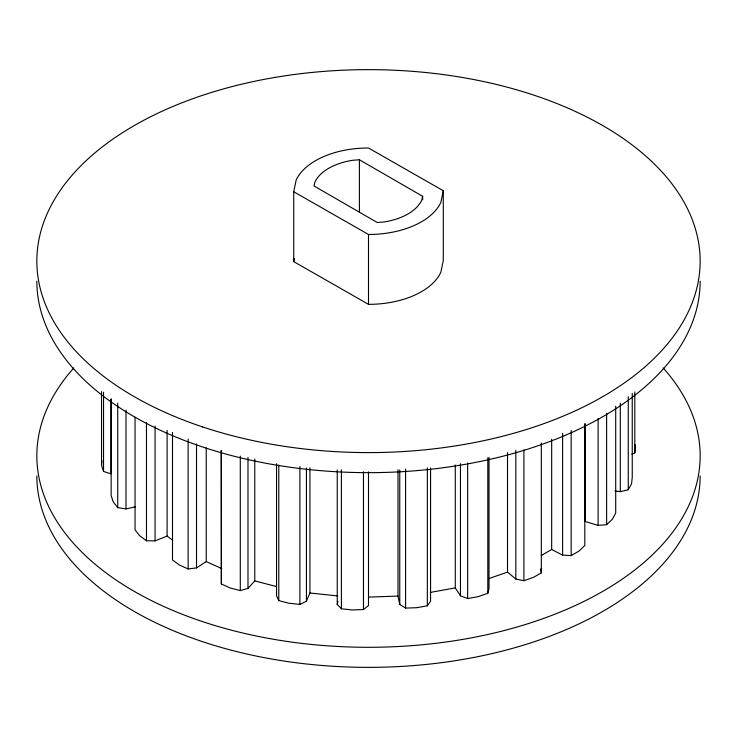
<?xml version="1.0" encoding="UTF-8"?>
<svg xmlns="http://www.w3.org/2000/svg" width="737" height="737" viewBox="0 0 737 737"><rect width="100%" height="100%" fill="white"/><g stroke="black" fill="none" stroke-linecap="round" stroke-linejoin="round"><path stroke-width="1.11" d="M111.047 399.187L111.047 473.863L103.539 471.468L101.531 465.139L101.973 460.855M631.821 454.158L634.797 452.914L635.469 446.493L634.806 444.383M293.722 191.74L296.163 180.049A74.888 43.234 0 0 1 368.5 147.999L443.278 190.726L443.278 260.612L440.837 272.312A74.888 43.234 0 0 1 368.5 304.353L293.722 261.626L293.722 191.74L368.5 234.477A74.888 43.234 0 0 0 440.837 202.426L443.278 190.726M293.722 261.626L294.395 258.429M368.5 471.873L368.5 605.547L363.47 609.563L352.35 609.95L341.397 608.799L337.242 604.46L337.905 601.318M422.642 196.291L421.767 200.151A53.488 30.88 0 0 1 383.94 221.984L377.252 222.491L314.017 185.982L314.892 182.122A53.488 30.88 0 0 1 352.719 160.288L359.407 159.782L422.642 196.291L422.642 199.709M455.282 464.983L455.282 587.923L460.459 595.818L467.636 598.545L478.267 596.629L487.802 593.303L489.018 588.402L489.018 457.419M276.541 463.693L276.541 595.818L278.779 600.609L288.932 603.244L299.885 604.404L306.435 601.199L309.936 592.999L309.936 467.765M614.842 490.879L620.305 491.653L628.265 489.792L631.581 483.656L632.254 477.235L632.254 393.365M397.998 469.69L397.998 596.076L399.758 604.46L405.599 608.099L416.709 607.703L427.34 605.796L430.565 601.199L430.565 467.921M221.174 450.362L221.367 583.999L230.137 587.969L240.29 590.604L247.982 588.402L254.772 580.922L254.772 459.133M585.187 423.821L585.187 521.483L598.131 525.398L606.634 524.698L612.401 519.198L615.708 513.053L615.708 406.207M172.513 432.416L172.513 559.945L179.377 565.012L188.147 568.973L196.521 567.895L206.222 561.576L206.222 447.829M541.225 555.541L551.672 549.507L562.617 555.108L571.166 555.597L579.042 551.055L584.8 545.546L584.8 423.757M541.317 442.992L541.317 572.824L533.45 577.375L523.915 580.701L515.826 579.042L507.517 572.096L507.517 452.601M135.046 417.243L135.046 529.839L139.615 535.707L146.479 540.765L155.065 540.875L167.106 536.075L172.569 540.11M488.548 578.711L507.517 572.096M111.14 398.92L111.14 495.439L113.148 501.759L117.717 507.618L126.009 508.917L135.479 506.844M430.316 592.41L455.282 587.923M368.5 597.108L397.998 596.076M309.936 592.999L337.887 595.957M254.772 580.922L276.541 586.578M206.222 561.576L221.736 568.586M540.645 568.881L541.317 572.824M634.797 392.02L634.797 452.914M628.265 396.727L628.265 489.792M620.305 403.185L620.305 491.653M606.634 413.245L606.634 524.698M598.131 418.552L598.131 525.398M571.166 430.362L571.166 555.597M562.617 433.319L562.617 555.108M551.672 439.206L551.672 549.507M523.915 449.717L523.915 580.701M515.826 450.362L515.826 579.042M487.802 457.732L487.802 593.303M467.636 462.965L467.636 598.545M460.459 463.693L460.459 595.818M427.34 467.921L427.34 605.796M405.599 469.073L405.599 608.099M399.758 470.031L399.758 604.46M368.5 234.477L368.5 304.353M363.47 471.689L363.47 609.563M359.407 159.782L359.407 212.192M341.397 469.773L341.397 608.799M337.242 470.031L337.242 604.46M306.435 467.921L306.435 601.199M299.885 466.53L299.885 604.404M278.779 465.029L278.779 600.609M247.982 457.419L247.982 588.402M240.29 456.175L240.29 590.604M221.367 450.722L221.367 583.999M196.521 443.803L196.521 567.895M188.147 439.141L188.147 568.973M167.106 430.38L167.106 536.075M155.065 425.977L155.065 540.875M146.479 422.421L146.479 540.765M126.009 410.104L126.009 508.917M117.717 403.065L117.717 507.618M103.539 392.195L103.539 471.468M101.531 391.614L101.531 465.139M700.15 475.881A331.65 191.473 0 0 1 368.5 667.363A331.65 191.473 0 0 1 36.85 475.881M700.15 281.184A331.65 191.473 0 0 1 368.5 472.657A331.65 191.473 0 0 1 36.85 281.184M663.171 367.947A331.65 191.473 0 0 1 368.5 647.298A331.65 191.473 0 0 1 73.829 367.947M202.675 426.944A331.65 191.473 0 0 0 700.15 261.119A331.65 191.473 0 0 0 202.675 95.294A331.65 191.473 0 0 0 202.675 426.944"/></g></svg>
